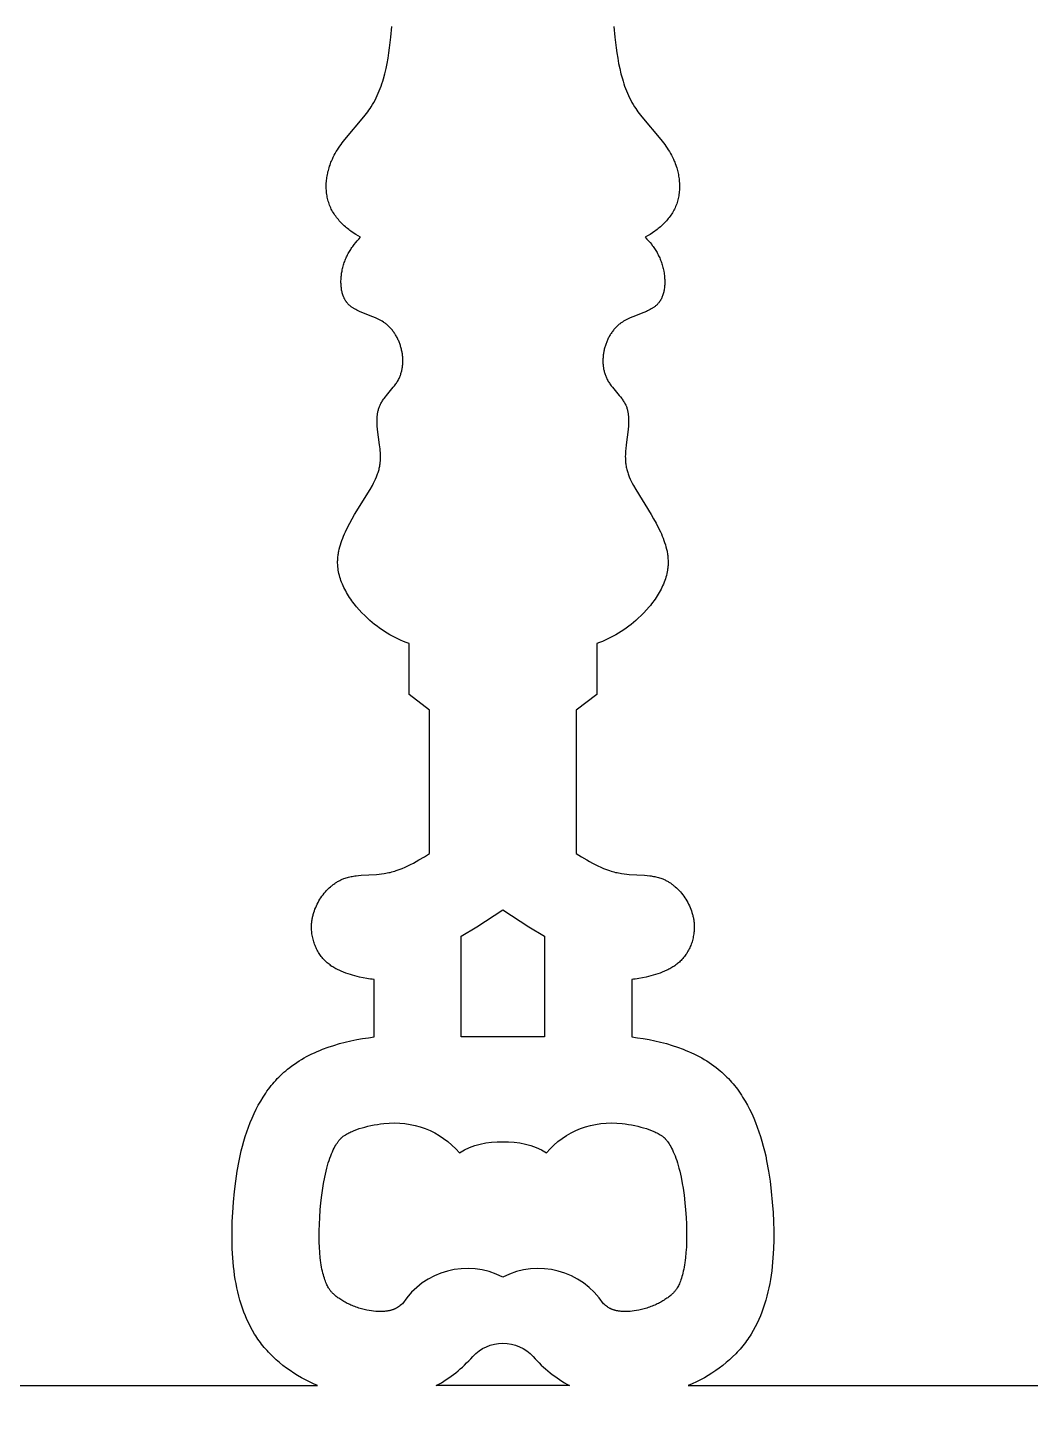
# Model space of a CAD drawing. Extents: x 452 to 1697, y 1442 to 2340.
# Drawn here: x 1132.5 to 1254.9, y 1539.1 to 1707.4 of the extents above; entities that cross this region are included whole.
import ezdxf

# ---------------------------------------------------------------- set-up
doc = ezdxf.new("R2010")
doc.units = 0
doc.layers.add('LAYER_05', color=1, linetype='CONTINUOUS')

msp = doc.modelspace()

# ---------------------------------------------------------------- linework, layer by layer
at = {"layer": 'LAYER_05'}
for points in [[(1097.03, 1541.77), (1167.88, 1541.77), (1167.37, 1541.99), (1166.88, 1542.23), (1166.39, 1542.48), (1165.9, 1542.74), (1165.43, 1543.02), (1164.97, 1543.3), (1164.52, 1543.6), (1164.08, 1543.92), (1163.65, 1544.24), (1163.23, 1544.58), (1162.83, 1544.93), (1162.44, 1545.29), (1162.07, 1545.66), (1161.89, 1545.85), (1161.71, 1546.04), (1161.54, 1546.23), (1161.37, 1546.43), (1161.2, 1546.63), (1161.04, 1546.84), (1160.89, 1547.04), (1160.74, 1547.24), (1160.6, 1547.44), (1160.46, 1547.65), (1160.32, 1547.85), (1160.19, 1548.06), (1159.94, 1548.49), (1159.7, 1548.93), (1159.47, 1549.37), (1159.26, 1549.83), (1159.06, 1550.29), (1158.88, 1550.75), (1158.7, 1551.23), (1158.55, 1551.71), (1158.4, 1552.2), (1158.26, 1552.7), (1158.14, 1553.2), (1158.03, 1553.7), (1157.93, 1554.22), (1157.83, 1554.73), (1157.75, 1555.25), (1157.68, 1555.78), (1157.62, 1556.31), (1157.53, 1557.38), (1157.47, 1558.47), (1157.44, 1559.57), (1157.44, 1560.67), (1157.47, 1561.79), (1157.52, 1562.9), (1157.61, 1564.17), (1157.73, 1565.44), (1157.88, 1566.7), (1158.07, 1567.95), (1158.29, 1569.19), (1158.42, 1569.8), (1158.56, 1570.4), (1158.72, 1571), (1158.88, 1571.59), (1159.05, 1572.17), (1159.24, 1572.74), (1159.44, 1573.31), (1159.65, 1573.87), (1159.88, 1574.41), (1160.12, 1574.95), (1160.38, 1575.48), (1160.64, 1575.99), (1160.93, 1576.49), (1161.23, 1576.98), (1161.38, 1577.22), (1161.54, 1577.46), (1161.7, 1577.69), (1161.87, 1577.92), (1162.04, 1578.15), (1162.22, 1578.37), (1162.4, 1578.59), (1162.58, 1578.8), (1162.77, 1579.01), (1162.96, 1579.22), (1163.16, 1579.42), (1163.36, 1579.62), (1163.56, 1579.82), (1163.77, 1580.01), (1163.99, 1580.19), (1164.21, 1580.38), (1164.48, 1580.59), (1164.75, 1580.8), (1165.04, 1581), (1165.33, 1581.19), (1165.62, 1581.38), (1165.92, 1581.56), (1166.22, 1581.74), (1166.53, 1581.91), (1166.85, 1582.07), (1167.17, 1582.23), (1167.49, 1582.38), (1167.81, 1582.53), (1168.15, 1582.67), (1168.48, 1582.8), (1169.15, 1583.05), (1169.84, 1583.28), (1170.54, 1583.49), (1171.24, 1583.68), (1171.94, 1583.84), (1172.65, 1583.99), (1173.36, 1584.12), (1174.07, 1584.22), (1174.77, 1584.31), (1174.77, 1591.31), (1174.55, 1591.34), (1174.32, 1591.37), (1174.1, 1591.4), (1173.88, 1591.44), (1173.44, 1591.52), (1173, 1591.62), (1172.43, 1591.76), (1172.15, 1591.84), (1171.87, 1591.92), (1171.59, 1592.01), (1171.31, 1592.1), (1171.04, 1592.21), (1170.77, 1592.32), (1170.5, 1592.44), (1170.37, 1592.5), (1170.24, 1592.56), (1170.12, 1592.63), (1169.99, 1592.7), (1169.87, 1592.77), (1169.74, 1592.85), (1169.62, 1592.92), (1169.51, 1593), (1169.39, 1593.09), (1169.28, 1593.17), (1169.16, 1593.26), (1169.06, 1593.35), (1168.95, 1593.45), (1168.84, 1593.54), (1168.74, 1593.65), (1168.63, 1593.76), (1168.53, 1593.88), (1168.43, 1594), (1168.33, 1594.12), (1168.24, 1594.24), (1168.15, 1594.37), (1168.06, 1594.5), (1167.98, 1594.63), (1167.9, 1594.77), (1167.83, 1594.91), (1167.76, 1595.05), (1167.69, 1595.19), (1167.62, 1595.34), (1167.56, 1595.48), (1167.51, 1595.63), (1167.45, 1595.78), (1167.4, 1595.93), (1167.36, 1596.09), (1167.32, 1596.24), (1167.28, 1596.4), (1167.25, 1596.55), (1167.22, 1596.71), (1167.19, 1596.87), (1167.17, 1597.03), (1167.16, 1597.19), (1167.14, 1597.35), (1167.14, 1597.51), (1167.13, 1597.67), (1167.14, 1597.84), (1167.14, 1598), (1167.15, 1598.16), (1167.16, 1598.27), (1167.17, 1598.38), (1167.19, 1598.49), (1167.2, 1598.6), (1167.22, 1598.71), (1167.24, 1598.82), (1167.27, 1598.93), (1167.29, 1599.04), (1167.32, 1599.15), (1167.34, 1599.26), (1167.41, 1599.47), (1167.48, 1599.69), (1167.55, 1599.9), (1167.64, 1600.11), (1167.73, 1600.31), (1167.83, 1600.52), (1167.93, 1600.72), (1168.04, 1600.91), (1168.16, 1601.1), (1168.28, 1601.29), (1168.41, 1601.48), (1168.54, 1601.66), (1168.68, 1601.83), (1168.82, 1602), (1168.97, 1602.17), (1169.13, 1602.33), (1169.28, 1602.48), (1169.45, 1602.62), (1169.53, 1602.7), (1169.61, 1602.76), (1169.7, 1602.83), (1169.79, 1602.9), (1169.87, 1602.96), (1169.96, 1603.02), (1170.05, 1603.09), (1170.14, 1603.14), (1170.23, 1603.2), (1170.32, 1603.26), (1170.41, 1603.31), (1170.5, 1603.36), (1170.6, 1603.41), (1170.69, 1603.46), (1170.79, 1603.5), (1170.88, 1603.54), (1170.98, 1603.58), (1171.08, 1603.62), (1171.22, 1603.68), (1171.37, 1603.72), (1171.51, 1603.77), (1171.66, 1603.81), (1171.81, 1603.84), (1171.96, 1603.88), (1172.11, 1603.9), (1172.26, 1603.93), (1172.41, 1603.95), (1172.57, 1603.97), (1172.87, 1604.01), (1173.18, 1604.03), (1175.07, 1604.14), (1175.38, 1604.16), (1175.69, 1604.2), (1176, 1604.24), (1176.19, 1604.27), (1176.37, 1604.31), (1176.56, 1604.35), (1176.74, 1604.39), (1176.93, 1604.44), (1177.11, 1604.49), (1177.29, 1604.54), (1177.47, 1604.6), (1177.83, 1604.73), (1178.19, 1604.87), (1178.54, 1605.02), (1178.88, 1605.18), (1179.23, 1605.35), (1179.57, 1605.52), (1179.91, 1605.71), (1180.24, 1605.9), (1180.9, 1606.29), (1181.54, 1606.7), (1181.54, 1624.17), (1179.04, 1626.09), (1179.04, 1632.31), (1178.69, 1632.43), (1178.35, 1632.57), (1178.01, 1632.72), (1177.67, 1632.87), (1177.34, 1633.03), (1177.01, 1633.2), (1176.69, 1633.38), (1176.37, 1633.57), (1176.05, 1633.76), (1175.74, 1633.97), (1175.43, 1634.18), (1175.13, 1634.41), (1174.83, 1634.64), (1174.53, 1634.88), (1174.24, 1635.13), (1173.96, 1635.38), (1173.62, 1635.71), (1173.28, 1636.05), (1172.95, 1636.41), (1172.64, 1636.77), (1172.49, 1636.96), (1172.34, 1637.14), (1172.19, 1637.34), (1172.05, 1637.53), (1171.92, 1637.72), (1171.78, 1637.92), (1171.65, 1638.12), (1171.53, 1638.32), (1171.41, 1638.52), (1171.3, 1638.73), (1171.19, 1638.93), (1171.09, 1639.14), (1170.99, 1639.35), (1170.9, 1639.56), (1170.81, 1639.77), (1170.73, 1639.98), (1170.66, 1640.19), (1170.59, 1640.4), (1170.53, 1640.62), (1170.48, 1640.83), (1170.43, 1641.05), (1170.4, 1641.26), (1170.38, 1641.37), (1170.37, 1641.48), (1170.35, 1641.59), (1170.34, 1641.69), (1170.33, 1641.83), (1170.33, 1641.96), (1170.32, 1642.09), (1170.32, 1642.23), (1170.32, 1642.36), (1170.33, 1642.49), (1170.34, 1642.63), (1170.35, 1642.76), (1170.36, 1642.89), (1170.37, 1643.03), (1170.39, 1643.16), (1170.41, 1643.29), (1170.44, 1643.43), (1170.46, 1643.56), (1170.52, 1643.83), (1170.59, 1644.09), (1170.66, 1644.36), (1170.75, 1644.63), (1170.84, 1644.89), (1170.94, 1645.16), (1171.04, 1645.42), (1171.15, 1645.68), (1171.27, 1645.95), (1171.53, 1646.47), (1171.8, 1647), (1172.09, 1647.52), (1172.39, 1648.04), (1174.27, 1651.09), (1174.56, 1651.6), (1174.69, 1651.85), (1174.82, 1652.11), (1174.94, 1652.36), (1175.06, 1652.62), (1175.11, 1652.75), (1175.16, 1652.88), (1175.2, 1653.01), (1175.25, 1653.15), (1175.29, 1653.28), (1175.33, 1653.41), (1175.37, 1653.55), (1175.4, 1653.68), (1175.43, 1653.82), (1175.46, 1653.96), (1175.48, 1654.1), (1175.5, 1654.23), (1175.51, 1654.34), (1175.52, 1654.46), (1175.53, 1654.57), (1175.54, 1654.68), (1175.54, 1654.9), (1175.54, 1655.13), (1175.54, 1655.36), (1175.53, 1655.59), (1175.51, 1655.82), (1175.49, 1656.06), (1175.44, 1656.53), (1175.2, 1658.4), (1175.16, 1658.85), (1175.15, 1659.08), (1175.14, 1659.31), (1175.14, 1659.53), (1175.14, 1659.75), (1175.15, 1659.86), (1175.16, 1659.96), (1175.16, 1660.07), (1175.18, 1660.18), (1175.19, 1660.28), (1175.2, 1660.39), (1175.22, 1660.49), (1175.24, 1660.6), (1175.26, 1660.7), (1175.29, 1660.8), (1175.32, 1660.9), (1175.35, 1661), (1175.38, 1661.1), (1175.42, 1661.2), (1175.46, 1661.29), (1175.5, 1661.39), (1175.55, 1661.49), (1175.6, 1661.6), (1175.66, 1661.7), (1175.72, 1661.8), (1175.79, 1661.9), (1175.85, 1662), (1175.92, 1662.1), (1175.99, 1662.2), (1176.14, 1662.39), (1176.3, 1662.58), (1177.11, 1663.56), (1177.27, 1663.76), (1177.42, 1663.97), (1177.49, 1664.07), (1177.56, 1664.18), (1177.62, 1664.29), (1177.69, 1664.4), (1177.75, 1664.51), (1177.81, 1664.62), (1177.85, 1664.72), (1177.9, 1664.82), (1177.94, 1664.93), (1177.98, 1665.03), (1178.02, 1665.13), (1178.05, 1665.24), (1178.08, 1665.35), (1178.11, 1665.46), (1178.14, 1665.57), (1178.16, 1665.68), (1178.19, 1665.79), (1178.21, 1665.9), (1178.22, 1666.01), (1178.24, 1666.12), (1178.25, 1666.24), (1178.26, 1666.35), (1178.27, 1666.47), (1178.27, 1666.58), (1178.28, 1666.7), (1178.28, 1666.82), (1178.27, 1666.93), (1178.27, 1667.05), (1178.26, 1667.16), (1178.26, 1667.28), (1178.24, 1667.4), (1178.23, 1667.52), (1178.22, 1667.63), (1178.2, 1667.75), (1178.18, 1667.86), (1178.16, 1667.98), (1178.13, 1668.1), (1178.11, 1668.21), (1178.08, 1668.33), (1178.05, 1668.44), (1178.01, 1668.55), (1177.98, 1668.67), (1177.94, 1668.78), (1177.9, 1668.89), (1177.86, 1669), (1177.82, 1669.11), (1177.77, 1669.22), (1177.72, 1669.33), (1177.67, 1669.43), (1177.62, 1669.54), (1177.57, 1669.64), (1177.51, 1669.75), (1177.46, 1669.85), (1177.4, 1669.95), (1177.33, 1670.05), (1177.27, 1670.14), (1177.21, 1670.24), (1177.14, 1670.33), (1177.07, 1670.43), (1177, 1670.52), (1176.93, 1670.61), (1176.85, 1670.69), (1176.78, 1670.78), (1176.7, 1670.86), (1176.62, 1670.94), (1176.54, 1671.02), (1176.45, 1671.1), (1176.37, 1671.17), (1176.28, 1671.25), (1176.19, 1671.32), (1176.12, 1671.37), (1176.05, 1671.42), (1175.97, 1671.47), (1175.9, 1671.52), (1175.75, 1671.62), (1175.59, 1671.71), (1175.44, 1671.79), (1175.28, 1671.87), (1175.11, 1671.95), (1174.95, 1672.03), (1174.62, 1672.17), (1173.29, 1672.69), (1172.98, 1672.83), (1172.82, 1672.9), (1172.67, 1672.97), (1172.52, 1673.05), (1172.38, 1673.13), (1172.31, 1673.17), (1172.24, 1673.21), (1172.17, 1673.25), (1172.11, 1673.3), (1172.04, 1673.34), (1171.98, 1673.39), (1171.91, 1673.44), (1171.85, 1673.49), (1171.79, 1673.54), (1171.74, 1673.59), (1171.68, 1673.64), (1171.62, 1673.7), (1171.57, 1673.75), (1171.52, 1673.81), (1171.47, 1673.87), (1171.42, 1673.93), (1171.39, 1673.98), (1171.35, 1674.02), (1171.32, 1674.07), (1171.29, 1674.11), (1171.26, 1674.16), (1171.23, 1674.21), (1171.21, 1674.26), (1171.18, 1674.31), (1171.15, 1674.36), (1171.13, 1674.41), (1171.1, 1674.46), (1171.08, 1674.51), (1171.04, 1674.62), (1170.99, 1674.73), (1170.96, 1674.84), (1170.92, 1674.96), (1170.89, 1675.07), (1170.86, 1675.19), (1170.84, 1675.31), (1170.81, 1675.43), (1170.79, 1675.55), (1170.78, 1675.68), (1170.76, 1675.8), (1170.75, 1675.93), (1170.74, 1676.06), (1170.74, 1676.19), (1170.73, 1676.32), (1170.73, 1676.44), (1170.73, 1676.57), (1170.74, 1676.7), (1170.74, 1676.83), (1170.75, 1676.96), (1170.77, 1677.09), (1170.78, 1677.22), (1170.8, 1677.35), (1170.81, 1677.48), (1170.86, 1677.74), (1170.89, 1677.89), (1170.92, 1678.04), (1170.96, 1678.19), (1171, 1678.34), (1171.04, 1678.49), (1171.08, 1678.63), (1171.13, 1678.78), (1171.18, 1678.92), (1171.24, 1679.06), (1171.29, 1679.2), (1171.35, 1679.34), (1171.41, 1679.47), (1171.48, 1679.61), (1171.54, 1679.74), (1171.61, 1679.87), (1171.68, 1680), (1171.76, 1680.13), (1171.83, 1680.25), (1171.91, 1680.38), (1171.99, 1680.5), (1172.07, 1680.62), (1172.16, 1680.74), (1172.24, 1680.86), (1172.33, 1680.98), (1172.52, 1681.21), (1172.71, 1681.43), (1172.91, 1681.65), (1173.11, 1681.86), (1172.82, 1682.03), (1172.52, 1682.21), (1172.23, 1682.4), (1171.95, 1682.6), (1171.81, 1682.7), (1171.67, 1682.81), (1171.53, 1682.92), (1171.4, 1683.03), (1171.26, 1683.15), (1171.13, 1683.27), (1171.01, 1683.39), (1170.88, 1683.51), (1170.76, 1683.63), (1170.64, 1683.76), (1170.52, 1683.89), (1170.41, 1684.02), (1170.3, 1684.16), (1170.19, 1684.29), (1170.09, 1684.43), (1169.99, 1684.57), (1169.89, 1684.72), (1169.8, 1684.86), (1169.71, 1685.01), (1169.63, 1685.16), (1169.55, 1685.31), (1169.48, 1685.47), (1169.41, 1685.62), (1169.34, 1685.78), (1169.28, 1685.94), (1169.23, 1686.1), (1169.18, 1686.26), (1169.13, 1686.43), (1169.09, 1686.59), (1169.06, 1686.76), (1169.03, 1686.93), (1169, 1687.09), (1168.98, 1687.27), (1168.96, 1687.44), (1168.95, 1687.61), (1168.94, 1687.78), (1168.93, 1687.95), (1168.93, 1688.13), (1168.94, 1688.3), (1168.94, 1688.47), (1168.96, 1688.65), (1168.97, 1688.82), (1168.99, 1688.99), (1169.01, 1689.17), (1169.04, 1689.34), (1169.07, 1689.51), (1169.11, 1689.68), (1169.14, 1689.85), (1169.19, 1690.02), (1169.23, 1690.19), (1169.28, 1690.35), (1169.33, 1690.52), (1169.39, 1690.68), (1169.45, 1690.85), (1169.51, 1691.01), (1169.57, 1691.17), (1169.68, 1691.4), (1169.79, 1691.64), (1169.91, 1691.87), (1170.03, 1692.09), (1170.16, 1692.32), (1170.3, 1692.53), (1170.44, 1692.75), (1170.59, 1692.96), (1170.74, 1693.17), (1170.89, 1693.38), (1171.2, 1693.79), (1173.53, 1696.55), (1173.84, 1696.95), (1173.99, 1697.16), (1174.14, 1697.36), (1174.28, 1697.57), (1174.42, 1697.78), (1174.58, 1698.05), (1174.74, 1698.32), (1174.89, 1698.59), (1175.03, 1698.87), (1175.16, 1699.15), (1175.28, 1699.43), (1175.4, 1699.72), (1175.52, 1700.01), (1175.63, 1700.31), (1175.73, 1700.6), (1175.82, 1700.9), (1175.91, 1701.21), (1176.08, 1701.82), (1176.23, 1702.44), (1176.36, 1703.07), (1176.47, 1703.71), (1176.57, 1704.35), (1176.66, 1704.99), (1176.82, 1706.29), (1176.95, 1707.59)], [(1204.02, 1707.59), (1204.15, 1706.29), (1204.31, 1704.99), (1204.4, 1704.35), (1204.5, 1703.71), (1204.61, 1703.07), (1204.74, 1702.44), (1204.89, 1701.82), (1205.06, 1701.21), (1205.15, 1700.9), (1205.24, 1700.6), (1205.34, 1700.31), (1205.45, 1700.01), (1205.56, 1699.72), (1205.68, 1699.43), (1205.81, 1699.15), (1205.94, 1698.87), (1206.08, 1698.59), (1206.23, 1698.32), (1206.39, 1698.05), (1206.55, 1697.78), (1206.69, 1697.57), (1206.83, 1697.36), (1206.97, 1697.16), (1207.13, 1696.95), (1207.44, 1696.55), (1209.76, 1693.79), (1210.08, 1693.38), (1210.23, 1693.17), (1210.38, 1692.96), (1210.53, 1692.75), (1210.67, 1692.53), (1210.8, 1692.32), (1210.94, 1692.09), (1211.06, 1691.87), (1211.18, 1691.64), (1211.29, 1691.4), (1211.4, 1691.17), (1211.46, 1691.01), (1211.52, 1690.85), (1211.58, 1690.68), (1211.64, 1690.52), (1211.69, 1690.35), (1211.74, 1690.19), (1211.78, 1690.02), (1211.83, 1689.85), (1211.86, 1689.68), (1211.9, 1689.51), (1211.93, 1689.34), (1211.96, 1689.17), (1211.98, 1688.99), (1212, 1688.82), (1212.01, 1688.65), (1212.03, 1688.47), (1212.03, 1688.3), (1212.04, 1688.13), (1212.04, 1687.95), (1212.03, 1687.78), (1212.02, 1687.61), (1212.01, 1687.44), (1211.99, 1687.27), (1211.97, 1687.09), (1211.94, 1686.93), (1211.91, 1686.76), (1211.88, 1686.59), (1211.84, 1686.43), (1211.79, 1686.26), (1211.74, 1686.1), (1211.69, 1685.94), (1211.63, 1685.78), (1211.56, 1685.62), (1211.49, 1685.47), (1211.42, 1685.31), (1211.34, 1685.16), (1211.26, 1685.01), (1211.17, 1684.86), (1211.08, 1684.72), (1210.98, 1684.57), (1210.88, 1684.43), (1210.78, 1684.29), (1210.67, 1684.16), (1210.56, 1684.02), (1210.45, 1683.89), (1210.33, 1683.76), (1210.21, 1683.63), (1210.09, 1683.51), (1209.96, 1683.39), (1209.84, 1683.27), (1209.71, 1683.15), (1209.57, 1683.03), (1209.44, 1682.92), (1209.3, 1682.81), (1209.16, 1682.7), (1209.02, 1682.6), (1208.74, 1682.4), (1208.45, 1682.21), (1208.15, 1682.03), (1207.86, 1681.86), (1208.06, 1681.65), (1208.26, 1681.43), (1208.45, 1681.21), (1208.64, 1680.98), (1208.72, 1680.86), (1208.81, 1680.74), (1208.9, 1680.62), (1208.98, 1680.5), (1209.06, 1680.38), (1209.14, 1680.25), (1209.21, 1680.13), (1209.29, 1680), (1209.36, 1679.87), (1209.43, 1679.74), (1209.49, 1679.61), (1209.56, 1679.47), (1209.62, 1679.34), (1209.68, 1679.2), (1209.73, 1679.06), (1209.79, 1678.92), (1209.84, 1678.78), (1209.89, 1678.63), (1209.93, 1678.49), (1209.97, 1678.34), (1210.01, 1678.19), (1210.05, 1678.04), (1210.08, 1677.89), (1210.11, 1677.74), (1210.16, 1677.48), (1210.17, 1677.35), (1210.19, 1677.22), (1210.2, 1677.09), (1210.22, 1676.96), (1210.22, 1676.83), (1210.23, 1676.7), (1210.24, 1676.57), (1210.24, 1676.44), (1210.24, 1676.32), (1210.23, 1676.19), (1210.23, 1676.06), (1210.22, 1675.93), (1210.21, 1675.8), (1210.19, 1675.68), (1210.18, 1675.55), (1210.16, 1675.43), (1210.13, 1675.31), (1210.11, 1675.19), (1210.08, 1675.07), (1210.05, 1674.96), (1210.01, 1674.84), (1209.97, 1674.73), (1209.93, 1674.62), (1209.89, 1674.51), (1209.87, 1674.46), (1209.84, 1674.41), (1209.82, 1674.36), (1209.79, 1674.31), (1209.76, 1674.26), (1209.73, 1674.21), (1209.71, 1674.16), (1209.68, 1674.11), (1209.65, 1674.07), (1209.61, 1674.02), (1209.58, 1673.98), (1209.55, 1673.93), (1209.5, 1673.87), (1209.45, 1673.81), (1209.4, 1673.75), (1209.35, 1673.7), (1209.29, 1673.64), (1209.23, 1673.59), (1209.18, 1673.54), (1209.12, 1673.49), (1209.05, 1673.44), (1208.99, 1673.39), (1208.93, 1673.34), (1208.86, 1673.3), (1208.8, 1673.25), (1208.73, 1673.21), (1208.66, 1673.17), (1208.59, 1673.13), (1208.45, 1673.05), (1208.3, 1672.97), (1208.15, 1672.9), (1207.99, 1672.83), (1207.68, 1672.69), (1206.35, 1672.17), (1206.02, 1672.03), (1205.86, 1671.95), (1205.69, 1671.87), (1205.53, 1671.79), (1205.38, 1671.71), (1205.22, 1671.62), (1205.07, 1671.52), (1205, 1671.47), (1204.92, 1671.42), (1204.85, 1671.37), (1204.78, 1671.32), (1204.69, 1671.25), (1204.6, 1671.17), (1204.52, 1671.1), (1204.43, 1671.02), (1204.35, 1670.94), (1204.27, 1670.86), (1204.19, 1670.78), (1204.12, 1670.69), (1204.04, 1670.61), (1203.97, 1670.52), (1203.9, 1670.43), (1203.83, 1670.33), (1203.76, 1670.24), (1203.7, 1670.14), (1203.63, 1670.05), (1203.57, 1669.95), (1203.51, 1669.85), (1203.46, 1669.75), (1203.4, 1669.64), (1203.35, 1669.54), (1203.3, 1669.43), (1203.25, 1669.33), (1203.2, 1669.22), (1203.15, 1669.11), (1203.11, 1669), (1203.07, 1668.89), (1203.03, 1668.78), (1202.99, 1668.67), (1202.96, 1668.55), (1202.92, 1668.44), (1202.89, 1668.33), (1202.86, 1668.21), (1202.84, 1668.1), (1202.81, 1667.98), (1202.79, 1667.86), (1202.77, 1667.75), (1202.75, 1667.63), (1202.74, 1667.52), (1202.72, 1667.4), (1202.71, 1667.28), (1202.71, 1667.16), (1202.7, 1667.05), (1202.69, 1666.93), (1202.69, 1666.82), (1202.69, 1666.7), (1202.7, 1666.58), (1202.7, 1666.47), (1202.71, 1666.35), (1202.72, 1666.24), (1202.73, 1666.12), (1202.75, 1666.01), (1202.76, 1665.9), (1202.78, 1665.79), (1202.8, 1665.68), (1202.83, 1665.57), (1202.86, 1665.46), (1202.89, 1665.35), (1202.92, 1665.24), (1202.95, 1665.13), (1202.99, 1665.03), (1203.03, 1664.93), (1203.07, 1664.82), (1203.12, 1664.72), (1203.16, 1664.62), (1203.22, 1664.51), (1203.28, 1664.4), (1203.35, 1664.29), (1203.41, 1664.18), (1203.48, 1664.07), (1203.55, 1663.97), (1203.7, 1663.76), (1203.86, 1663.56), (1204.67, 1662.58), (1204.83, 1662.39), (1204.98, 1662.2), (1205.05, 1662.1), (1205.12, 1662), (1205.18, 1661.9), (1205.25, 1661.8), (1205.31, 1661.7), (1205.37, 1661.6), (1205.42, 1661.49), (1205.47, 1661.39), (1205.51, 1661.29), (1205.55, 1661.2), (1205.59, 1661.1), (1205.62, 1661), (1205.65, 1660.9), (1205.68, 1660.8), (1205.71, 1660.7), (1205.73, 1660.6), (1205.75, 1660.49), (1205.77, 1660.39), (1205.78, 1660.28), (1205.79, 1660.18), (1205.81, 1660.07), (1205.81, 1659.96), (1205.82, 1659.86), (1205.83, 1659.75), (1205.83, 1659.53), (1205.83, 1659.31), (1205.82, 1659.08), (1205.81, 1658.85), (1205.77, 1658.4), (1205.53, 1656.53), (1205.48, 1656.06), (1205.46, 1655.82), (1205.44, 1655.59), (1205.43, 1655.36), (1205.42, 1655.13), (1205.43, 1654.9), (1205.43, 1654.68), (1205.44, 1654.57), (1205.45, 1654.46), (1205.46, 1654.34), (1205.47, 1654.23), (1205.49, 1654.1), (1205.51, 1653.96), (1205.54, 1653.82), (1205.57, 1653.68), (1205.6, 1653.55), (1205.64, 1653.41), (1205.68, 1653.28), (1205.72, 1653.15), (1205.76, 1653.01), (1205.81, 1652.88), (1205.86, 1652.75), (1205.91, 1652.62), (1206.03, 1652.36), (1206.15, 1652.11), (1206.27, 1651.85), (1206.41, 1651.6), (1206.7, 1651.09), (1208.58, 1648.04), (1208.88, 1647.52), (1209.17, 1647), (1209.44, 1646.47), (1209.7, 1645.95), (1209.82, 1645.68), (1209.93, 1645.42), (1210.03, 1645.16), (1210.13, 1644.89), (1210.22, 1644.63), (1210.31, 1644.36), (1210.38, 1644.09), (1210.45, 1643.83), (1210.51, 1643.56), (1210.53, 1643.43), (1210.56, 1643.29), (1210.58, 1643.16), (1210.6, 1643.03), (1210.61, 1642.89), (1210.62, 1642.76), (1210.63, 1642.63), (1210.64, 1642.49), (1210.65, 1642.36), (1210.65, 1642.23), (1210.65, 1642.09), (1210.64, 1641.96), (1210.64, 1641.83), (1210.63, 1641.69), (1210.62, 1641.59), (1210.6, 1641.48), (1210.59, 1641.37), (1210.57, 1641.26), (1210.54, 1641.05), (1210.49, 1640.83), (1210.44, 1640.62), (1210.38, 1640.4), (1210.31, 1640.19), (1210.24, 1639.98), (1210.16, 1639.77), (1210.07, 1639.56), (1209.98, 1639.35), (1209.88, 1639.14), (1209.78, 1638.93), (1209.67, 1638.73), (1209.56, 1638.52), (1209.44, 1638.32), (1209.32, 1638.12), (1209.19, 1637.92), (1209.05, 1637.72), (1208.92, 1637.53), (1208.78, 1637.34), (1208.63, 1637.14), (1208.48, 1636.96), (1208.33, 1636.77), (1208.01, 1636.41), (1207.69, 1636.05), (1207.35, 1635.71), (1207.01, 1635.38), (1206.72, 1635.13), (1206.43, 1634.88), (1206.14, 1634.64), (1205.84, 1634.41), (1205.54, 1634.18), (1205.23, 1633.97), (1204.92, 1633.76), (1204.6, 1633.57), (1204.28, 1633.38), (1203.96, 1633.2), (1203.63, 1633.03), (1203.3, 1632.87), (1202.96, 1632.72), (1202.62, 1632.57), (1202.28, 1632.43), (1201.93, 1632.31), (1201.93, 1626.09), (1199.43, 1624.17), (1199.43, 1606.7), (1200.07, 1606.29), (1200.73, 1605.9), (1201.06, 1605.71), (1201.4, 1605.52), (1201.74, 1605.35), (1202.08, 1605.18), (1202.43, 1605.02), (1202.78, 1604.87), (1203.14, 1604.73), (1203.5, 1604.6), (1203.68, 1604.54), (1203.86, 1604.49), (1204.04, 1604.44), (1204.23, 1604.39), (1204.41, 1604.35), (1204.6, 1604.31), (1204.78, 1604.27), (1204.97, 1604.24), (1205.28, 1604.2), (1205.59, 1604.16), (1205.9, 1604.14), (1207.78, 1604.03), (1208.1, 1604.01), (1208.4, 1603.97), (1208.56, 1603.95), (1208.71, 1603.93), (1208.86, 1603.9), (1209.01, 1603.88), (1209.16, 1603.84), (1209.31, 1603.81), (1209.46, 1603.77), (1209.6, 1603.72), (1209.75, 1603.68), (1209.89, 1603.62), (1209.99, 1603.58), (1210.09, 1603.54), (1210.18, 1603.5), (1210.28, 1603.46), (1210.37, 1603.41), (1210.46, 1603.36), (1210.56, 1603.31), (1210.65, 1603.26), (1210.74, 1603.2), (1210.83, 1603.14), (1210.92, 1603.09), (1211.01, 1603.02), (1211.1, 1602.96), (1211.18, 1602.9), (1211.27, 1602.83), (1211.35, 1602.76), (1211.44, 1602.7), (1211.52, 1602.62), (1211.68, 1602.48), (1211.84, 1602.33), (1212, 1602.17), (1212.15, 1602), (1212.29, 1601.83), (1212.43, 1601.66), (1212.56, 1601.48), (1212.69, 1601.29), (1212.81, 1601.1), (1212.93, 1600.91), (1213.04, 1600.72), (1213.14, 1600.52), (1213.24, 1600.31), (1213.33, 1600.11), (1213.42, 1599.9), (1213.49, 1599.69), (1213.56, 1599.47), (1213.63, 1599.26), (1213.65, 1599.15), (1213.68, 1599.04), (1213.7, 1598.93), (1213.73, 1598.82), (1213.75, 1598.71), (1213.77, 1598.6), (1213.78, 1598.49), (1213.8, 1598.38), (1213.81, 1598.27), (1213.82, 1598.16), (1213.83, 1598), (1213.83, 1597.84), (1213.84, 1597.67), (1213.83, 1597.51), (1213.82, 1597.35), (1213.81, 1597.19), (1213.8, 1597.03), (1213.78, 1596.87), (1213.75, 1596.71), (1213.72, 1596.55), (1213.69, 1596.4), (1213.65, 1596.24), (1213.61, 1596.09), (1213.57, 1595.93), (1213.52, 1595.78), (1213.46, 1595.63), (1213.41, 1595.48), (1213.35, 1595.34), (1213.28, 1595.19), (1213.21, 1595.05), (1213.14, 1594.91), (1213.07, 1594.77), (1212.99, 1594.63), (1212.91, 1594.5), (1212.82, 1594.37), (1212.73, 1594.24), (1212.64, 1594.12), (1212.54, 1594), (1212.44, 1593.88), (1212.34, 1593.76), (1212.23, 1593.65), (1212.12, 1593.54), (1212.02, 1593.45), (1211.91, 1593.35), (1211.8, 1593.26), (1211.69, 1593.17), (1211.58, 1593.09), (1211.46, 1593), (1211.34, 1592.92), (1211.22, 1592.85), (1211.1, 1592.77), (1210.98, 1592.7), (1210.85, 1592.63), (1210.72, 1592.56), (1210.6, 1592.5), (1210.47, 1592.44), (1210.2, 1592.32), (1209.93, 1592.21), (1209.66, 1592.1), (1209.38, 1592.01), (1209.1, 1591.92), (1208.82, 1591.84), (1208.54, 1591.76), (1207.97, 1591.62), (1207.53, 1591.52), (1207.09, 1591.44), (1206.87, 1591.4), (1206.64, 1591.37), (1206.42, 1591.34), (1206.2, 1591.31), (1206.2, 1584.31), (1206.9, 1584.22), (1207.61, 1584.12), (1208.32, 1583.99), (1209.03, 1583.84), (1209.73, 1583.68), (1210.43, 1583.49), (1211.13, 1583.28), (1211.81, 1583.05), (1212.49, 1582.8), (1212.82, 1582.67), (1213.15, 1582.53), (1213.48, 1582.38), (1213.8, 1582.23), (1214.12, 1582.07), (1214.44, 1581.91), (1214.75, 1581.74), (1215.05, 1581.56), (1215.35, 1581.38), (1215.64, 1581.19), (1215.93, 1581), (1216.22, 1580.8), (1216.49, 1580.59), (1216.76, 1580.38), (1216.98, 1580.19), (1217.19, 1580.01), (1217.4, 1579.82), (1217.61, 1579.62), (1217.81, 1579.42), (1218.01, 1579.22), (1218.2, 1579.01), (1218.39, 1578.8), (1218.57, 1578.59), (1218.75, 1578.37), (1218.93, 1578.15), (1219.1, 1577.92), (1219.27, 1577.69), (1219.43, 1577.46), (1219.59, 1577.22), (1219.74, 1576.98), (1220.04, 1576.49), (1220.33, 1575.99), (1220.59, 1575.48), (1220.85, 1574.95), (1221.09, 1574.41), (1221.32, 1573.87), (1221.53, 1573.31), (1221.73, 1572.74), (1221.92, 1572.17), (1222.09, 1571.59), (1222.25, 1571), (1222.41, 1570.4), (1222.55, 1569.8), (1222.67, 1569.19), (1222.9, 1567.95), (1223.09, 1566.7), (1223.24, 1565.44), (1223.36, 1564.17), (1223.45, 1562.9), (1223.5, 1561.79), (1223.53, 1560.67), (1223.53, 1559.57), (1223.5, 1558.47), (1223.44, 1557.38), (1223.35, 1556.31), (1223.29, 1555.78), (1223.21, 1555.25), (1223.13, 1554.73), (1223.04, 1554.22), (1222.94, 1553.7), (1222.83, 1553.2), (1222.71, 1552.7), (1222.57, 1552.2), (1222.42, 1551.71), (1222.26, 1551.23), (1222.09, 1550.75), (1221.91, 1550.29), (1221.71, 1549.83), (1221.5, 1549.37), (1221.27, 1548.93), (1221.03, 1548.49), (1220.78, 1548.06), (1220.65, 1547.85), (1220.51, 1547.65), (1220.37, 1547.44), (1220.23, 1547.24), (1220.08, 1547.04), (1219.93, 1546.84), (1219.77, 1546.63), (1219.6, 1546.43), (1219.43, 1546.23), (1219.26, 1546.04), (1219.08, 1545.85), (1218.9, 1545.66), (1218.52, 1545.29), (1218.14, 1544.93), (1217.73, 1544.58), (1217.32, 1544.24), (1216.89, 1543.92), (1216.45, 1543.6), (1216, 1543.3), (1215.54, 1543.02), (1215.07, 1542.74), (1214.58, 1542.48), (1214.09, 1542.23), (1213.6, 1541.99), (1213.09, 1541.77), (1283.94, 1541.77)]]:
    msp.add_lwpolyline(points, dxfattribs=at)
msp.add_lwpolyline([(1193.67, 1597.76), (1195.58, 1596.59), (1195.57, 1591.31), (1195.57, 1584.31), (1185.4, 1584.31), (1185.4, 1591.31), (1185.38, 1596.59), (1187.3, 1597.76), (1190.48, 1599.82)], close=True, dxfattribs=at)
for points in [[(1190.48, 1555.01, 0.384223), (1178.22, 1551.76), (1178.1, 1551.65), (1177.97, 1551.55), (1177.86, 1551.47), (1177.74, 1551.38), (1177.64, 1551.32), (1177.54, 1551.25), (1177.46, 1551.21), (1177.42, 1551.18), (1177.37, 1551.16), (1177.34, 1551.14), (1177.3, 1551.12), (1177.26, 1551.1), (1177.21, 1551.08), (1177.15, 1551.06), (1177.1, 1551.04), (1177.04, 1551.02), (1176.98, 1551), (1176.91, 1550.98), (1176.84, 1550.96), (1176.77, 1550.94), (1176.7, 1550.93), (1176.62, 1550.91), (1176.53, 1550.89), (1176.44, 1550.88), (1176.36, 1550.86), (1176.26, 1550.85), (1176.15, 1550.84), (1176.05, 1550.83), (1175.95, 1550.82), (1175.84, 1550.82), (1175.72, 1550.81), (1175.5, 1550.81), (1175.36, 1550.81), (1175.23, 1550.82), (1174.97, 1550.83), (1174.71, 1550.86), (1174.45, 1550.89), (1174.17, 1550.93), (1173.88, 1550.99), (1173.56, 1551.06), (1173.24, 1551.14), (1172.91, 1551.24), (1172.74, 1551.29), (1172.58, 1551.35), (1172.42, 1551.41), (1172.26, 1551.47), (1172.1, 1551.53), (1171.95, 1551.6), (1171.8, 1551.66), (1171.65, 1551.73), (1171.5, 1551.8), (1171.36, 1551.88), (1171.22, 1551.95), (1171.09, 1552.02), (1170.95, 1552.1), (1170.82, 1552.18), (1170.7, 1552.26), (1170.59, 1552.34), (1170.47, 1552.42), (1170.36, 1552.5), (1170.26, 1552.57), (1170.16, 1552.65), (1170.07, 1552.73), (1169.97, 1552.81), (1169.89, 1552.88), (1169.82, 1552.95), (1169.74, 1553.02), (1169.67, 1553.1), (1169.61, 1553.16), (1169.55, 1553.22), (1169.5, 1553.28), (1169.45, 1553.35), (1169.41, 1553.39), (1169.38, 1553.44), (1169.32, 1553.52), (1169.26, 1553.61), (1169.2, 1553.71), (1169.14, 1553.83), (1169.07, 1553.95), (1169.01, 1554.07), (1168.95, 1554.19), (1168.88, 1554.36), (1168.82, 1554.52), (1168.76, 1554.69), (1168.7, 1554.86), (1168.64, 1555.07), (1168.58, 1555.29), (1168.52, 1555.5), (1168.47, 1555.72), (1168.41, 1555.98), (1168.36, 1556.24), (1168.32, 1556.51), (1168.28, 1556.77), (1168.24, 1557.08), (1168.2, 1557.38), (1168.15, 1558), (1168.1, 1558.68), (1168.08, 1559.29), (1168.07, 1559.9), (1168.08, 1560.67), (1168.1, 1561.45), (1168.14, 1562.27), (1168.2, 1563.2), (1168.28, 1564.09), (1168.38, 1564.99), (1168.5, 1565.84), (1168.59, 1566.43), (1168.74, 1567.19), (1168.82, 1567.56), (1168.91, 1567.94), (1169, 1568.28), (1169.09, 1568.62), (1169.18, 1568.93), (1169.28, 1569.24), (1169.38, 1569.53), (1169.48, 1569.81), (1169.58, 1570.06), (1169.69, 1570.31), (1169.79, 1570.53), (1169.9, 1570.74), (1169.99, 1570.93), (1170.1, 1571.11), (1170.19, 1571.26), (1170.29, 1571.41), (1170.38, 1571.54), (1170.42, 1571.6), (1170.47, 1571.66), (1170.55, 1571.76), (1170.59, 1571.8), (1170.63, 1571.85), (1170.66, 1571.89), (1170.7, 1571.93), (1170.74, 1571.97), (1170.78, 1572), (1170.81, 1572.03), (1170.84, 1572.06), (1170.88, 1572.09), (1170.91, 1572.12), (1170.96, 1572.16), (1171.01, 1572.2), (1171.08, 1572.25), (1171.15, 1572.29), (1171.22, 1572.34), (1171.29, 1572.38), (1171.42, 1572.46), (1171.55, 1572.53), (1171.68, 1572.6), (1171.82, 1572.67), (1171.95, 1572.73), (1172.08, 1572.79), (1172.35, 1572.9), (1172.65, 1573.01), (1172.96, 1573.12), (1173.31, 1573.22), (1173.65, 1573.32), (1174.02, 1573.41), (1174.39, 1573.49), (1174.78, 1573.57), (1175.17, 1573.64), (1175.56, 1573.69), (1175.95, 1573.74, -0.251856), (1185.17, 1570.19, -0.143661), (1190.48, 1571.53, -0.143661), (1195.8, 1570.19, -0.251856), (1205.02, 1573.74), (1205.41, 1573.69), (1205.8, 1573.64), (1206.19, 1573.57), (1206.58, 1573.49), (1206.95, 1573.41), (1207.32, 1573.32), (1207.66, 1573.22), (1208.01, 1573.12), (1208.31, 1573.01), (1208.62, 1572.9), (1208.89, 1572.79), (1209.02, 1572.73), (1209.15, 1572.67), (1209.28, 1572.6), (1209.42, 1572.53), (1209.55, 1572.46), (1209.68, 1572.38), (1209.75, 1572.34), (1209.82, 1572.29), (1209.89, 1572.25), (1209.96, 1572.2), (1210.01, 1572.16), (1210.06, 1572.12), (1210.09, 1572.09), (1210.13, 1572.06), (1210.16, 1572.03), (1210.19, 1572), (1210.23, 1571.97), (1210.27, 1571.93), (1210.3, 1571.89), (1210.34, 1571.85), (1210.38, 1571.8), (1210.42, 1571.76), (1210.5, 1571.66), (1210.55, 1571.6), (1210.59, 1571.54), (1210.68, 1571.41), (1210.78, 1571.26), (1210.87, 1571.11), (1210.98, 1570.93), (1211.07, 1570.74), (1211.18, 1570.53), (1211.28, 1570.31), (1211.39, 1570.06), (1211.49, 1569.81), (1211.59, 1569.53), (1211.69, 1569.24), (1211.79, 1568.93), (1211.88, 1568.62), (1211.97, 1568.28), (1212.06, 1567.94), (1212.15, 1567.56), (1212.23, 1567.19), (1212.38, 1566.43), (1212.47, 1565.84), (1212.59, 1564.99), (1212.69, 1564.09), (1212.77, 1563.2), (1212.83, 1562.27), (1212.87, 1561.45), (1212.89, 1560.67), (1212.9, 1559.9), (1212.89, 1559.29), (1212.87, 1558.68), (1212.82, 1558), (1212.77, 1557.38), (1212.73, 1557.08), (1212.69, 1556.77), (1212.65, 1556.51), (1212.6, 1556.24), (1212.55, 1555.98), (1212.5, 1555.72), (1212.45, 1555.5), (1212.39, 1555.29), (1212.33, 1555.07), (1212.27, 1554.86), (1212.21, 1554.69), (1212.15, 1554.52), (1212.08, 1554.36), (1212.02, 1554.19), (1211.96, 1554.07), (1211.9, 1553.95), (1211.83, 1553.83), (1211.77, 1553.71), (1211.71, 1553.61), (1211.65, 1553.52), (1211.59, 1553.44), (1211.56, 1553.39), (1211.52, 1553.35), (1211.47, 1553.28), (1211.41, 1553.22), (1211.36, 1553.16), (1211.3, 1553.1), (1211.23, 1553.02), (1211.15, 1552.95), (1211.08, 1552.88), (1211, 1552.81), (1210.9, 1552.73), (1210.81, 1552.65), (1210.71, 1552.57), (1210.61, 1552.5), (1210.5, 1552.42), (1210.38, 1552.34), (1210.26, 1552.26), (1210.15, 1552.18), (1210.01, 1552.1), (1209.88, 1552.02), (1209.75, 1551.95), (1209.61, 1551.88), (1209.47, 1551.8), (1209.32, 1551.73), (1209.17, 1551.66), (1209.02, 1551.6), (1208.87, 1551.53), (1208.71, 1551.47), (1208.55, 1551.41), (1208.39, 1551.35), (1208.23, 1551.29), (1208.06, 1551.24), (1207.73, 1551.14), (1207.41, 1551.06), (1207.08, 1550.99), (1206.8, 1550.93), (1206.52, 1550.89), (1206.26, 1550.86), (1206, 1550.83), (1205.74, 1550.82), (1205.61, 1550.81), (1205.47, 1550.81), (1205.25, 1550.81), (1205.13, 1550.82), (1205.02, 1550.82), (1204.92, 1550.83), (1204.81, 1550.84), (1204.71, 1550.85), (1204.61, 1550.86), (1204.53, 1550.88), (1204.44, 1550.89), (1204.35, 1550.91), (1204.27, 1550.93), (1204.2, 1550.94), (1204.13, 1550.96), (1204.06, 1550.98), (1203.98, 1551), (1203.93, 1551.02), (1203.87, 1551.04), (1203.82, 1551.06), (1203.76, 1551.08), (1203.71, 1551.1), (1203.67, 1551.12), (1203.63, 1551.14), (1203.6, 1551.16), (1203.55, 1551.18), (1203.51, 1551.21), (1203.43, 1551.25), (1203.33, 1551.32), (1203.23, 1551.38), (1203.11, 1551.47), (1203, 1551.55), (1202.87, 1551.65), (1202.75, 1551.76, 0.384223)], [(1198.61, 1541.77), (1182.36, 1541.77, 0.086953), (1186.8, 1545.31, -0.444946), (1194.17, 1545.31, 0.086953)]]:
    msp.add_lwpolyline(points, format="xyb", close=True, dxfattribs=at)
msp.add_lwpolyline([(1596.7, 1541.77, -0.124869), (552.15, 1541.77)], format="xyb", dxfattribs=at)

doc.saveas('drawing.dxf')
